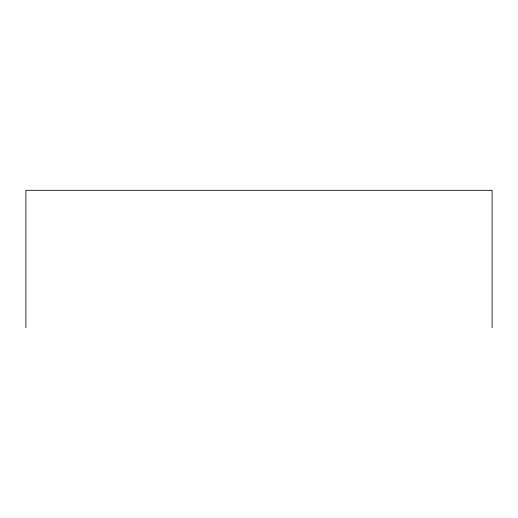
<?xml version="1.0" encoding="UTF-8"?>
<svg xmlns="http://www.w3.org/2000/svg" width="518" height="518" viewBox="0 0 518 518"><rect width="100%" height="100%" fill="white"/><g stroke="black" fill="none" stroke-linecap="round" stroke-linejoin="round"><path stroke-width="0.78" d="M492.1 327.687L492.1 190.313L25.9 190.313L25.9 327.687"/></g></svg>
